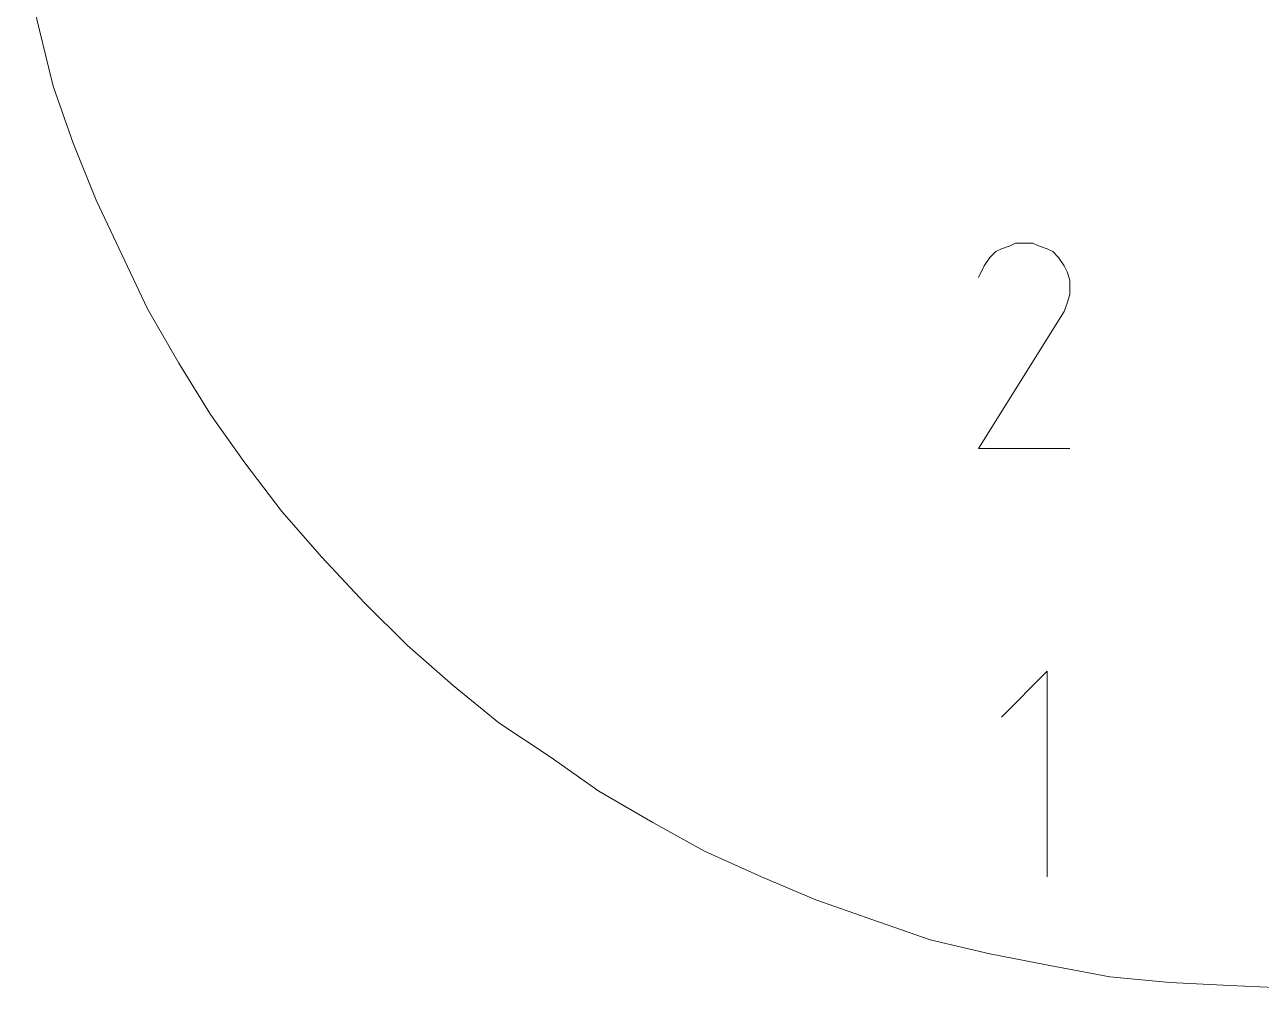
# Model space of a CAD drawing. Header units: centimetres. Extents: x -10.4 to 10.4, y -10.8 to 7.6.
# Drawn here: x -10.359 to -7.909, y -10.766 to -8.857 of the extents above; entities that cross this region are included whole.
import ezdxf
from ezdxf.lldxf.tags import DXFTag

# ---------------------------------------------------------------- set-up
doc = ezdxf.new("R2010")
doc.units = ezdxf.units.CM
doc.header["$MEASUREMENT"] = 0
doc.layers.add('layer 1', color=7, linetype='Continuous')
tags = doc.linetypes.add('New Line2204', pattern=[0.2, 0.1, -0.1]).pattern_tags.tags
tags[6:7] = [DXFTag(74, 4), DXFTag(75, 0), DXFTag(340, '0'), DXFTag(46, 1.0), DXFTag(50, 0.0), DXFTag(44, 0.0), DXFTag(45, 0.0)]
tags[4:5] = [DXFTag(74, 4), DXFTag(75, 0), DXFTag(340, '0'), DXFTag(46, 1.0), DXFTag(50, 0.0), DXFTag(44, 0.0), DXFTag(45, 0.0)]
tags = doc.linetypes.add('New Line2205', pattern=[0.2, 0.1, -0.1]).pattern_tags.tags
tags[6:7] = [DXFTag(74, 4), DXFTag(75, 0), DXFTag(340, '0'), DXFTag(46, 1.0), DXFTag(50, 0.0), DXFTag(44, 0.0), DXFTag(45, 0.0)]
tags[4:5] = [DXFTag(74, 4), DXFTag(75, 0), DXFTag(340, '0'), DXFTag(46, 1.0), DXFTag(50, 0.0), DXFTag(44, 0.0), DXFTag(45, 0.0)]
tags = doc.linetypes.add('New Line2206', pattern=[0.2, 0.1, -0.1]).pattern_tags.tags
tags[6:7] = [DXFTag(74, 4), DXFTag(75, 0), DXFTag(340, '0'), DXFTag(46, 1.0), DXFTag(50, 0.0), DXFTag(44, 0.0), DXFTag(45, 0.0)]
tags[4:5] = [DXFTag(74, 4), DXFTag(75, 0), DXFTag(340, '0'), DXFTag(46, 1.0), DXFTag(50, 0.0), DXFTag(44, 0.0), DXFTag(45, 0.0)]
tags = doc.linetypes.add('New Line2207', pattern=[0.2, 0.1, -0.1]).pattern_tags.tags
tags[6:7] = [DXFTag(74, 4), DXFTag(75, 0), DXFTag(340, '0'), DXFTag(46, 1.0), DXFTag(50, 0.0), DXFTag(44, 0.0), DXFTag(45, 0.0)]
tags[4:5] = [DXFTag(74, 4), DXFTag(75, 0), DXFTag(340, '0'), DXFTag(46, 1.0), DXFTag(50, 0.0), DXFTag(44, 0.0), DXFTag(45, 0.0)]
tags = doc.linetypes.add('New Line2208', pattern=[0.2, 0.1, -0.1]).pattern_tags.tags
tags[6:7] = [DXFTag(74, 4), DXFTag(75, 0), DXFTag(340, '0'), DXFTag(46, 1.0), DXFTag(50, 0.0), DXFTag(44, 0.0), DXFTag(45, 0.0)]
tags[4:5] = [DXFTag(74, 4), DXFTag(75, 0), DXFTag(340, '0'), DXFTag(46, 1.0), DXFTag(50, 0.0), DXFTag(44, 0.0), DXFTag(45, 0.0)]
tags = doc.linetypes.add('New Line2209', pattern=[0.2, 0.1, -0.1]).pattern_tags.tags
tags[6:7] = [DXFTag(74, 4), DXFTag(75, 0), DXFTag(340, '0'), DXFTag(46, 1.0), DXFTag(50, 0.0), DXFTag(44, 0.0), DXFTag(45, 0.0)]
tags[4:5] = [DXFTag(74, 4), DXFTag(75, 0), DXFTag(340, '0'), DXFTag(46, 1.0), DXFTag(50, 0.0), DXFTag(44, 0.0), DXFTag(45, 0.0)]
tags = doc.linetypes.add('New Line2210', pattern=[0.2, 0.1, -0.1]).pattern_tags.tags
tags[6:7] = [DXFTag(74, 4), DXFTag(75, 0), DXFTag(340, '0'), DXFTag(46, 1.0), DXFTag(50, 0.0), DXFTag(44, 0.0), DXFTag(45, 0.0)]
tags[4:5] = [DXFTag(74, 4), DXFTag(75, 0), DXFTag(340, '0'), DXFTag(46, 1.0), DXFTag(50, 0.0), DXFTag(44, 0.0), DXFTag(45, 0.0)]
tags = doc.linetypes.add('New Line2211', pattern=[0.2, 0.1, -0.1]).pattern_tags.tags
tags[6:7] = [DXFTag(74, 4), DXFTag(75, 0), DXFTag(340, '0'), DXFTag(46, 1.0), DXFTag(50, 0.0), DXFTag(44, 0.0), DXFTag(45, 0.0)]
tags[4:5] = [DXFTag(74, 4), DXFTag(75, 0), DXFTag(340, '0'), DXFTag(46, 1.0), DXFTag(50, 0.0), DXFTag(44, 0.0), DXFTag(45, 0.0)]
tags = doc.linetypes.add('New Line2212', pattern=[0.2, 0.1, -0.1]).pattern_tags.tags
tags[6:7] = [DXFTag(74, 4), DXFTag(75, 0), DXFTag(340, '0'), DXFTag(46, 1.0), DXFTag(50, 0.0), DXFTag(44, 0.0), DXFTag(45, 0.0)]
tags[4:5] = [DXFTag(74, 4), DXFTag(75, 0), DXFTag(340, '0'), DXFTag(46, 1.0), DXFTag(50, 0.0), DXFTag(44, 0.0), DXFTag(45, 0.0)]
tags = doc.linetypes.add('New Line2213', pattern=[0.2, 0.1, -0.1]).pattern_tags.tags
tags[6:7] = [DXFTag(74, 4), DXFTag(75, 0), DXFTag(340, '0'), DXFTag(46, 1.0), DXFTag(50, 0.0), DXFTag(44, 0.0), DXFTag(45, 0.0)]
tags[4:5] = [DXFTag(74, 4), DXFTag(75, 0), DXFTag(340, '0'), DXFTag(46, 1.0), DXFTag(50, 0.0), DXFTag(44, 0.0), DXFTag(45, 0.0)]
tags = doc.linetypes.add('New Line2214', pattern=[0.2, 0.1, -0.1]).pattern_tags.tags
tags[6:7] = [DXFTag(74, 4), DXFTag(75, 0), DXFTag(340, '0'), DXFTag(46, 1.0), DXFTag(50, 0.0), DXFTag(44, 0.0), DXFTag(45, 0.0)]
tags[4:5] = [DXFTag(74, 4), DXFTag(75, 0), DXFTag(340, '0'), DXFTag(46, 1.0), DXFTag(50, 0.0), DXFTag(44, 0.0), DXFTag(45, 0.0)]
tags = doc.linetypes.add('New Line2215', pattern=[0.2, 0.1, -0.1]).pattern_tags.tags
tags[6:7] = [DXFTag(74, 4), DXFTag(75, 0), DXFTag(340, '0'), DXFTag(46, 1.0), DXFTag(50, 0.0), DXFTag(44, 0.0), DXFTag(45, 0.0)]
tags[4:5] = [DXFTag(74, 4), DXFTag(75, 0), DXFTag(340, '0'), DXFTag(46, 1.0), DXFTag(50, 0.0), DXFTag(44, 0.0), DXFTag(45, 0.0)]
tags = doc.linetypes.add('New Line2216', pattern=[0.2, 0.1, -0.1]).pattern_tags.tags
tags[6:7] = [DXFTag(74, 4), DXFTag(75, 0), DXFTag(340, '0'), DXFTag(46, 1.0), DXFTag(50, 0.0), DXFTag(44, 0.0), DXFTag(45, 0.0)]
tags[4:5] = [DXFTag(74, 4), DXFTag(75, 0), DXFTag(340, '0'), DXFTag(46, 1.0), DXFTag(50, 0.0), DXFTag(44, 0.0), DXFTag(45, 0.0)]
tags = doc.linetypes.add('New Line2217', pattern=[0.2, 0.1, -0.1]).pattern_tags.tags
tags[6:7] = [DXFTag(74, 4), DXFTag(75, 0), DXFTag(340, '0'), DXFTag(46, 1.0), DXFTag(50, 0.0), DXFTag(44, 0.0), DXFTag(45, 0.0)]
tags[4:5] = [DXFTag(74, 4), DXFTag(75, 0), DXFTag(340, '0'), DXFTag(46, 1.0), DXFTag(50, 0.0), DXFTag(44, 0.0), DXFTag(45, 0.0)]
tags = doc.linetypes.add('New Line2218', pattern=[0.2, 0.1, -0.1]).pattern_tags.tags
tags[6:7] = [DXFTag(74, 4), DXFTag(75, 0), DXFTag(340, '0'), DXFTag(46, 1.0), DXFTag(50, 0.0), DXFTag(44, 0.0), DXFTag(45, 0.0)]
tags[4:5] = [DXFTag(74, 4), DXFTag(75, 0), DXFTag(340, '0'), DXFTag(46, 1.0), DXFTag(50, 0.0), DXFTag(44, 0.0), DXFTag(45, 0.0)]
tags = doc.linetypes.add('New Line2219', pattern=[0.2, 0.1, -0.1]).pattern_tags.tags
tags[6:7] = [DXFTag(74, 4), DXFTag(75, 0), DXFTag(340, '0'), DXFTag(46, 1.0), DXFTag(50, 0.0), DXFTag(44, 0.0), DXFTag(45, 0.0)]
tags[4:5] = [DXFTag(74, 4), DXFTag(75, 0), DXFTag(340, '0'), DXFTag(46, 1.0), DXFTag(50, 0.0), DXFTag(44, 0.0), DXFTag(45, 0.0)]
tags = doc.linetypes.add('New Line2220', pattern=[0.2, 0.1, -0.1]).pattern_tags.tags
tags[6:7] = [DXFTag(74, 4), DXFTag(75, 0), DXFTag(340, '0'), DXFTag(46, 1.0), DXFTag(50, 0.0), DXFTag(44, 0.0), DXFTag(45, 0.0)]
tags[4:5] = [DXFTag(74, 4), DXFTag(75, 0), DXFTag(340, '0'), DXFTag(46, 1.0), DXFTag(50, 0.0), DXFTag(44, 0.0), DXFTag(45, 0.0)]
tags = doc.linetypes.add('New Line2221', pattern=[0.2, 0.1, -0.1]).pattern_tags.tags
tags[6:7] = [DXFTag(74, 4), DXFTag(75, 0), DXFTag(340, '0'), DXFTag(46, 1.0), DXFTag(50, 0.0), DXFTag(44, 0.0), DXFTag(45, 0.0)]
tags[4:5] = [DXFTag(74, 4), DXFTag(75, 0), DXFTag(340, '0'), DXFTag(46, 1.0), DXFTag(50, 0.0), DXFTag(44, 0.0), DXFTag(45, 0.0)]
tags = doc.linetypes.add('New Line2330', pattern=[0.2, 0.1, -0.1]).pattern_tags.tags
tags[6:7] = [DXFTag(74, 4), DXFTag(75, 0), DXFTag(340, '0'), DXFTag(46, 1.0), DXFTag(50, 0.0), DXFTag(44, 0.0), DXFTag(45, 0.0)]
tags[4:5] = [DXFTag(74, 4), DXFTag(75, 0), DXFTag(340, '0'), DXFTag(46, 1.0), DXFTag(50, 0.0), DXFTag(44, 0.0), DXFTag(45, 0.0)]
tags = doc.linetypes.add('New Line2331', pattern=[0.2, 0.1, -0.1]).pattern_tags.tags
tags[6:7] = [DXFTag(74, 4), DXFTag(75, 0), DXFTag(340, '0'), DXFTag(46, 1.0), DXFTag(50, 0.0), DXFTag(44, 0.0), DXFTag(45, 0.0)]
tags[4:5] = [DXFTag(74, 4), DXFTag(75, 0), DXFTag(340, '0'), DXFTag(46, 1.0), DXFTag(50, 0.0), DXFTag(44, 0.0), DXFTag(45, 0.0)]
tags = doc.linetypes.add('New Line2332', pattern=[0.2, 0.1, -0.1]).pattern_tags.tags
tags[6:7] = [DXFTag(74, 4), DXFTag(75, 0), DXFTag(340, '0'), DXFTag(46, 1.0), DXFTag(50, 0.0), DXFTag(44, 0.0), DXFTag(45, 0.0)]
tags[4:5] = [DXFTag(74, 4), DXFTag(75, 0), DXFTag(340, '0'), DXFTag(46, 1.0), DXFTag(50, 0.0), DXFTag(44, 0.0), DXFTag(45, 0.0)]
tags = doc.linetypes.add('New Line2333', pattern=[0.2, 0.1, -0.1]).pattern_tags.tags
tags[6:7] = [DXFTag(74, 4), DXFTag(75, 0), DXFTag(340, '0'), DXFTag(46, 1.0), DXFTag(50, 0.0), DXFTag(44, 0.0), DXFTag(45, 0.0)]
tags[4:5] = [DXFTag(74, 4), DXFTag(75, 0), DXFTag(340, '0'), DXFTag(46, 1.0), DXFTag(50, 0.0), DXFTag(44, 0.0), DXFTag(45, 0.0)]
tags = doc.linetypes.add('New Line2334', pattern=[0.2, 0.1, -0.1]).pattern_tags.tags
tags[6:7] = [DXFTag(74, 4), DXFTag(75, 0), DXFTag(340, '0'), DXFTag(46, 1.0), DXFTag(50, 0.0), DXFTag(44, 0.0), DXFTag(45, 0.0)]
tags[4:5] = [DXFTag(74, 4), DXFTag(75, 0), DXFTag(340, '0'), DXFTag(46, 1.0), DXFTag(50, 0.0), DXFTag(44, 0.0), DXFTag(45, 0.0)]
tags = doc.linetypes.add('New Line2335', pattern=[0.2, 0.1, -0.1]).pattern_tags.tags
tags[6:7] = [DXFTag(74, 4), DXFTag(75, 0), DXFTag(340, '0'), DXFTag(46, 1.0), DXFTag(50, 0.0), DXFTag(44, 0.0), DXFTag(45, 0.0)]
tags[4:5] = [DXFTag(74, 4), DXFTag(75, 0), DXFTag(340, '0'), DXFTag(46, 1.0), DXFTag(50, 0.0), DXFTag(44, 0.0), DXFTag(45, 0.0)]
tags = doc.linetypes.add('New Line2336', pattern=[0.2, 0.1, -0.1]).pattern_tags.tags
tags[6:7] = [DXFTag(74, 4), DXFTag(75, 0), DXFTag(340, '0'), DXFTag(46, 1.0), DXFTag(50, 0.0), DXFTag(44, 0.0), DXFTag(45, 0.0)]
tags[4:5] = [DXFTag(74, 4), DXFTag(75, 0), DXFTag(340, '0'), DXFTag(46, 1.0), DXFTag(50, 0.0), DXFTag(44, 0.0), DXFTag(45, 0.0)]
tags = doc.linetypes.add('New Line2337', pattern=[0.2, 0.1, -0.1]).pattern_tags.tags
tags[6:7] = [DXFTag(74, 4), DXFTag(75, 0), DXFTag(340, '0'), DXFTag(46, 1.0), DXFTag(50, 0.0), DXFTag(44, 0.0), DXFTag(45, 0.0)]
tags[4:5] = [DXFTag(74, 4), DXFTag(75, 0), DXFTag(340, '0'), DXFTag(46, 1.0), DXFTag(50, 0.0), DXFTag(44, 0.0), DXFTag(45, 0.0)]
tags = doc.linetypes.add('New Line2338', pattern=[0.2, 0.1, -0.1]).pattern_tags.tags
tags[6:7] = [DXFTag(74, 4), DXFTag(75, 0), DXFTag(340, '0'), DXFTag(46, 1.0), DXFTag(50, 0.0), DXFTag(44, 0.0), DXFTag(45, 0.0)]
tags[4:5] = [DXFTag(74, 4), DXFTag(75, 0), DXFTag(340, '0'), DXFTag(46, 1.0), DXFTag(50, 0.0), DXFTag(44, 0.0), DXFTag(45, 0.0)]
tags = doc.linetypes.add('New Line2339', pattern=[0.2, 0.1, -0.1]).pattern_tags.tags
tags[6:7] = [DXFTag(74, 4), DXFTag(75, 0), DXFTag(340, '0'), DXFTag(46, 1.0), DXFTag(50, 0.0), DXFTag(44, 0.0), DXFTag(45, 0.0)]
tags[4:5] = [DXFTag(74, 4), DXFTag(75, 0), DXFTag(340, '0'), DXFTag(46, 1.0), DXFTag(50, 0.0), DXFTag(44, 0.0), DXFTag(45, 0.0)]
tags = doc.linetypes.add('New Line2340', pattern=[0.2, 0.1, -0.1]).pattern_tags.tags
tags[6:7] = [DXFTag(74, 4), DXFTag(75, 0), DXFTag(340, '0'), DXFTag(46, 1.0), DXFTag(50, 0.0), DXFTag(44, 0.0), DXFTag(45, 0.0)]
tags[4:5] = [DXFTag(74, 4), DXFTag(75, 0), DXFTag(340, '0'), DXFTag(46, 1.0), DXFTag(50, 0.0), DXFTag(44, 0.0), DXFTag(45, 0.0)]

msp = doc.modelspace()

# ---------------------------------------------------------------- linework, layer by layer
at = {"layer": 'layer 1', "color": 5, "linetype": 'New Line2330', "lineweight": 9}
msp.add_open_spline([(-10.35888, -8.74642), (-10.35888, -8.74642), (-10.33059, -8.86513), (-10.33059, -8.86513)], degree=3, dxfattribs=at)
at = {"layer": 'layer 1', "color": 5, "linetype": 'New Line2331', "lineweight": 9}
msp.add_open_spline([(-10.33059, -8.86513), (-10.33059, -8.86513), (-10.3023, -8.97831), (-10.3023, -8.97831)], degree=3, dxfattribs=at)
at = {"layer": 'layer 1', "color": 5, "linetype": 'New Line2332', "lineweight": 9}
msp.add_open_spline([(-10.3023, -8.97831), (-10.3023, -8.97831), (-10.26262, -9.09148), (-10.26262, -9.09148)], degree=3, dxfattribs=at)
at = {"layer": 'layer 1', "color": 5, "linetype": 'New Line2333', "lineweight": 9}
msp.add_open_spline([(-10.26262, -9.09148), (-10.26262, -9.09148), (-10.21742, -9.20465), (-10.21742, -9.20465)], degree=3, dxfattribs=at)
at = {"layer": 'layer 1', "color": 5, "linetype": 'New Line2334', "lineweight": 9}
msp.add_open_spline([(-10.21742, -9.20465), (-10.21742, -9.20465), (-10.16652, -9.31213), (-10.16652, -9.31213)], degree=3, dxfattribs=at)
at = {"layer": 'layer 1', "color": 1, "lineweight": 20}
for points in [[(-8.43511, -9.30644), (-8.43511, -9.30644), (-8.44649, -9.31782), (-8.44649, -9.31782)], [(-8.42374, -9.3009), (-8.42374, -9.3009), (-8.43511, -9.30644), (-8.43511, -9.30644)], [(-8.40682, -9.29521), (-8.40682, -9.29521), (-8.42374, -9.3009), (-8.42374, -9.3009)], [(-8.3956, -9.28952), (-8.3956, -9.28952), (-8.40682, -9.29521), (-8.40682, -9.29521)], [(-8.37853, -9.28952), (-8.37853, -9.28952), (-8.3956, -9.28952), (-8.3956, -9.28952)], [(-8.36161, -9.28952), (-8.36161, -9.28952), (-8.37853, -9.28952), (-8.37853, -9.28952)], [(-8.35023, -9.29521), (-8.35023, -9.29521), (-8.36161, -9.28952), (-8.36161, -9.28952)], [(-8.33331, -9.3009), (-8.33331, -9.3009), (-8.35023, -9.29521), (-8.35023, -9.29521)], [(-8.32194, -9.30644), (-8.32194, -9.30644), (-8.33331, -9.3009), (-8.33331, -9.3009)], [(-8.33331, -9.3009), (-8.33331, -9.3009), (-8.33331, -9.3009), (-8.33331, -9.3009)], [(-8.31072, -9.31782), (-8.31072, -9.31782), (-8.32194, -9.30644), (-8.32194, -9.30644)], [(-8.44649, -9.31782), (-8.44649, -9.31782), (-8.45771, -9.33474), (-8.45771, -9.33474)], [(-8.29934, -9.33474), (-8.29934, -9.33474), (-8.31072, -9.31782), (-8.31072, -9.31782)], [(-8.45771, -9.33474), (-8.45771, -9.33474), (-8.46909, -9.35734), (-8.46909, -9.35734)], [(-8.29365, -9.34612), (-8.29365, -9.34612), (-8.29934, -9.33474), (-8.29934, -9.33474)], [(-8.28796, -9.36303), (-8.28796, -9.36303), (-8.29365, -9.34612), (-8.29365, -9.34612)], [(-8.28796, -9.38009), (-8.28796, -9.38009), (-8.28796, -9.36303), (-8.28796, -9.36303)], [(-8.28796, -9.39132), (-8.28796, -9.39132), (-8.28796, -9.38009), (-8.28796, -9.38009)], [(-8.29365, -9.40839), (-8.29365, -9.40839), (-8.28796, -9.39132), (-8.28796, -9.39132)], [(-8.46909, -9.69686), (-8.46909, -9.69686), (-8.29934, -9.42531), (-8.29934, -9.42531)], [(-8.29934, -9.42531), (-8.29934, -9.42531), (-8.29365, -9.40839), (-8.29365, -9.40839)], [(-8.29934, -9.42531), (-8.29934, -9.42531), (-8.29934, -9.42531), (-8.29934, -9.42531)], [(-8.29934, -9.42531), (-8.29934, -9.42531), (-8.29934, -9.42531), (-8.29934, -9.42531)], [(-8.29934, -9.42531), (-8.29934, -9.42531), (-8.29934, -9.42531), (-8.29934, -9.42531)], [(-8.29934, -9.42531), (-8.29934, -9.42531), (-8.29934, -9.42531), (-8.29934, -9.42531)], [(-8.29934, -9.42531), (-8.29934, -9.42531), (-8.29934, -9.42531), (-8.29934, -9.42531)], [(-8.29934, -9.42531), (-8.29934, -9.42531), (-8.29934, -9.42531), (-8.29934, -9.42531)], [(-8.29934, -9.42531), (-8.29934, -9.42531), (-8.29934, -9.42531), (-8.29934, -9.42531)], [(-8.29934, -9.42531), (-8.29934, -9.42531), (-8.29934, -9.42531), (-8.29934, -9.42531)], [(-8.29934, -9.42531), (-8.29934, -9.42531), (-8.29934, -9.42531), (-8.29934, -9.42531)], [(-8.29934, -9.42531), (-8.29934, -9.42531), (-8.29934, -9.42531), (-8.29934, -9.42531)], [(-8.29934, -9.42531), (-8.29934, -9.42531), (-8.29934, -9.42531), (-8.29934, -9.42531)], [(-8.28796, -9.69686), (-8.28796, -9.69686), (-8.46909, -9.69686), (-8.46909, -9.69686)], [(-8.33331, -10.13816), (-8.33331, -10.13816), (-8.42374, -10.22873), (-8.42374, -10.22873)], [(-8.33331, -10.54564), (-8.33331, -10.54564), (-8.33331, -10.13816), (-8.33331, -10.13816)]]:
    msp.add_open_spline(points, degree=3, dxfattribs=at)
at = {"layer": 'layer 1', "color": 5, "linetype": 'New Line2335', "lineweight": 9}
msp.add_open_spline([(-10.16652, -9.31213), (-10.16652, -9.31213), (-10.11547, -9.41961), (-10.11547, -9.41961)], degree=3, dxfattribs=at)
at = {"layer": 'layer 1', "color": 5, "linetype": 'New Line2336', "lineweight": 9}
msp.add_open_spline([(-10.11547, -9.41961), (-10.11547, -9.41961), (-10.05334, -9.5271), (-10.05334, -9.5271)], degree=3, dxfattribs=at)
at = {"layer": 'layer 1', "color": 5, "linetype": 'New Line2337', "lineweight": 9}
msp.add_open_spline([(-10.05334, -9.5271), (-10.05334, -9.5271), (-9.99107, -9.62905), (-9.99107, -9.62905)], degree=3, dxfattribs=at)
at = {"layer": 'layer 1', "color": 5, "linetype": 'New Line2338', "lineweight": 9}
msp.add_open_spline([(-9.99107, -9.62905), (-9.99107, -9.62905), (-9.92311, -9.72515), (-9.92311, -9.72515)], degree=3, dxfattribs=at)
at = {"layer": 'layer 1', "color": 5, "linetype": 'New Line2339', "lineweight": 9}
msp.add_open_spline([(-9.92311, -9.72515), (-9.92311, -9.72515), (-9.84961, -9.8214), (-9.84961, -9.8214)], degree=3, dxfattribs=at)
at = {"layer": 'layer 1', "color": 5, "linetype": 'New Line2340', "lineweight": 9}
msp.add_open_spline([(-9.84961, -9.8214), (-9.84961, -9.8214), (-9.77042, -9.91183), (-9.77042, -9.91183)], degree=3, dxfattribs=at)
at = {"layer": 'layer 1', "color": 5, "linetype": 'New Line2204', "lineweight": 9}
msp.add_open_spline([(-9.77042, -9.91183), (-9.77042, -9.91183), (-9.68554, -10.00239), (-9.68554, -10.00239)], degree=3, dxfattribs=at)
at = {"layer": 'layer 1', "color": 5, "linetype": 'New Line2205', "lineweight": 9}
msp.add_open_spline([(-9.68554, -10.00239), (-9.68554, -10.00239), (-9.60067, -10.08727), (-9.60067, -10.08727)], degree=3, dxfattribs=at)
at = {"layer": 'layer 1', "color": 5, "linetype": 'New Line2206', "lineweight": 9}
msp.add_open_spline([(-9.60067, -10.08727), (-9.60067, -10.08727), (-9.5101, -10.16646), (-9.5101, -10.16646)], degree=3, dxfattribs=at)
at = {"layer": 'layer 1', "color": 5, "linetype": 'New Line2207', "lineweight": 9}
msp.add_open_spline([(-9.5101, -10.16646), (-9.5101, -10.16646), (-9.41967, -10.24011), (-9.41967, -10.24011)], degree=3, dxfattribs=at)
at = {"layer": 'layer 1', "color": 5, "linetype": 'New Line2208', "lineweight": 9}
msp.add_open_spline([(-9.41967, -10.24011), (-9.41967, -10.24011), (-9.31773, -10.30792), (-9.31773, -10.30792)], degree=3, dxfattribs=at)
at = {"layer": 'layer 1', "color": 5, "linetype": 'New Line2209', "lineweight": 9}
msp.add_open_spline([(-9.31773, -10.30792), (-9.31773, -10.30792), (-9.22163, -10.37588), (-9.22163, -10.37588)], degree=3, dxfattribs=at)
at = {"layer": 'layer 1', "color": 5, "linetype": 'New Line2210', "lineweight": 9}
msp.add_open_spline([(-9.22163, -10.37588), (-9.22163, -10.37588), (-9.11415, -10.43801), (-9.11415, -10.43801)], degree=3, dxfattribs=at)
at = {"layer": 'layer 1', "color": 5, "linetype": 'New Line2211', "lineweight": 9}
msp.add_open_spline([(-9.11415, -10.43801), (-9.11415, -10.43801), (-9.0122, -10.49459), (-9.0122, -10.49459)], degree=3, dxfattribs=at)
at = {"layer": 'layer 1', "color": 5, "linetype": 'New Line2212', "lineweight": 9}
msp.add_open_spline([(-9.0122, -10.49459), (-9.0122, -10.49459), (-8.89902, -10.54564), (-8.89902, -10.54564)], degree=3, dxfattribs=at)
at = {"layer": 'layer 1', "color": 5, "linetype": 'New Line2213', "lineweight": 9}
msp.add_open_spline([(-8.89902, -10.54564), (-8.89902, -10.54564), (-8.79155, -10.59085), (-8.79155, -10.59085)], degree=3, dxfattribs=at)
at = {"layer": 'layer 1', "color": 5, "linetype": 'New Line2214', "lineweight": 9}
msp.add_open_spline([(-8.79155, -10.59085), (-8.79155, -10.59085), (-8.67837, -10.63052), (-8.67837, -10.63052)], degree=3, dxfattribs=at)
at = {"layer": 'layer 1', "color": 5, "linetype": 'New Line2215', "lineweight": 9}
msp.add_open_spline([(-8.67837, -10.63052), (-8.67837, -10.63052), (-8.5652, -10.67004), (-8.5652, -10.67004)], degree=3, dxfattribs=at)
at = {"layer": 'layer 1', "color": 5, "linetype": 'New Line2216', "lineweight": 9}
msp.add_open_spline([(-8.5652, -10.67004), (-8.5652, -10.67004), (-8.44649, -10.69834), (-8.44649, -10.69834)], degree=3, dxfattribs=at)
at = {"layer": 'layer 1', "color": 5, "linetype": 'New Line2217', "lineweight": 9}
msp.add_open_spline([(-8.44649, -10.69834), (-8.44649, -10.69834), (-8.32763, -10.72094), (-8.32763, -10.72094)], degree=3, dxfattribs=at)
at = {"layer": 'layer 1', "color": 5, "linetype": 'New Line2218', "lineweight": 9}
msp.add_open_spline([(-8.32763, -10.72094), (-8.32763, -10.72094), (-8.20877, -10.74355), (-8.20877, -10.74355)], degree=3, dxfattribs=at)
at = {"layer": 'layer 1', "color": 5, "linetype": 'New Line2219', "lineweight": 9}
msp.add_open_spline([(-8.20877, -10.74355), (-8.20877, -10.74355), (-8.09006, -10.75492), (-8.09006, -10.75492)], degree=3, dxfattribs=at)
at = {"layer": 'layer 1', "color": 5, "linetype": 'New Line2220', "lineweight": 9}
msp.add_open_spline([(-8.09006, -10.75492), (-8.09006, -10.75492), (-7.97119, -10.76061), (-7.97119, -10.76061)], degree=3, dxfattribs=at)
at = {"layer": 'layer 1', "color": 5, "linetype": 'New Line2221', "lineweight": 9}
msp.add_open_spline([(-7.97119, -10.76061), (-7.97119, -10.76061), (-7.85234, -10.7663), (-7.85234, -10.7663)], degree=3, dxfattribs=at)

doc.saveas('drawing.dxf')
